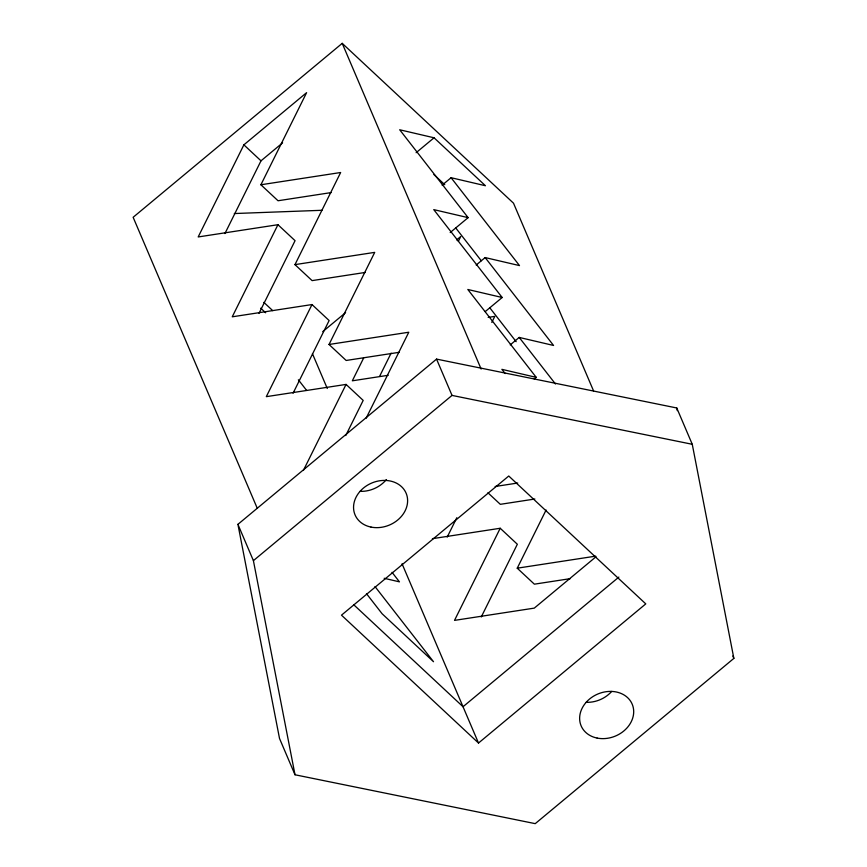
<?xml version="1.0" encoding="UTF-8"?>
<svg xmlns="http://www.w3.org/2000/svg" width="867" height="867" viewBox="0 0 867 867"><rect width="100%" height="100%" fill="white"/><g stroke="black" fill="none" stroke-linecap="round" stroke-linejoin="round"><path stroke-width="1.3" d="M331.205 192.582L278.036 200.754L260.902 184.769L306.604 92.661L243.876 144.843L198.185 236.951L277.939 224.705L295.062 240.679L258.995 313.399M224.932 233.548L261 160.828L282.599 142.86M277.939 224.705L232.248 316.813L312.001 304.555L329.124 320.541L293.057 393.26M365.267 272.444L312.098 280.615L294.964 264.63L340.655 172.511L260.902 184.769M312.001 304.555L266.31 396.663L346.063 384.417L363.186 400.402L345.749 435.548M399.329 352.295L346.161 360.466L329.026 344.481L374.717 252.373L294.964 264.63M303.374 470.467L346.063 384.417M363.761 357.778L352.327 380.808L388.221 375.292M379.681 376.18L391.104 353.162M366.102 418.284L408.78 332.234L329.026 344.481M458.34 241.362L460.745 236.507L456.638 239.931M491.806 322.426L494.808 316.368L488.164 317.387M447.199 537.106L456.822 517.718M481.261 616.968L517.339 544.248L500.216 528.263L454.514 620.382L534.278 608.125L595.965 556.798M570.258 578.657L534.365 584.174L517.241 568.188L546.102 510.013M593.559 390.898L513.502 203.181L342.216 43.35L133.139 217.292L257.217 508.181M416.127 152.7L434.053 137.788L485.433 185.733L451.089 177.713L442.127 185.17M322.741 331.649L345.597 312.64M450.19 232.551L468.115 217.65L399.698 129.768L434.053 137.788M476.189 265.031L485.152 257.575L519.496 265.595L451.089 177.713M485.249 311.578L502.177 297.5L433.76 209.619L468.115 217.65M237.916 524.351L436.545 359.101L676.769 407.978L692.256 444.283L733.861 658.4L535.232 823.65L295.008 774.773L279.521 738.478L237.916 524.351L253.402 560.646L295.008 774.773M510.251 344.882L519.203 337.426L553.558 345.456L485.152 257.575M253.402 560.646L452.032 395.406L692.256 444.283M534.245 379.02L536.24 377.362L467.822 289.48L502.177 297.5M618.865 577.086L463.032 706.735L353.606 604.624M478.508 743.041L645.774 603.887L508.756 476.016L341.49 615.169L478.508 743.041L402.05 563.778M495.144 486.495L517.74 483.027M534.863 499.013L500.313 504.323L487.937 492.781M432.416 538.678L500.216 528.263M517.241 568.188L595.672 556.148M234.296 213.542L321.971 210.291M536.24 377.362L501.885 369.342L505.179 373.569M384.179 578.289L399.449 581.855L392.036 572.328M433.901 174.549L444.771 184.693M243.876 144.843L261 160.828M263.839 302.355L272.715 310.635M260.707 308.164L265.649 312.781M455.728 227.934L481.283 260.75M519.203 337.426L555.476 384.016M489.79 307.785L516.168 341.674M298.356 379.789L306.604 390.378M374.988 586.547L433.511 661.716L382.13 613.771L366.47 593.646M732.821 655.983L733.861 658.4M342.216 43.35L481.142 369.049M436.545 359.101L452.032 395.406M312.445 353.693L327.293 388.503M676.769 407.978L677.29 410.622M386.357 479.57A27.733 22.791 -23.1 0 1 360.108 491.34M611.69 691.433A27.733 22.791 -23.1 0 1 586.19 702.313M371.043 527.093A27.733 22.791 -23.1 0 0 407.262 496.964A27.733 22.791 -23.1 0 0 363.457 488.056A27.733 22.791 -23.1 0 0 371.043 527.093M597.135 738.077A27.733 22.791 -23.1 0 0 633.343 707.949A27.733 22.791 -23.1 0 0 589.549 699.03A27.733 22.791 -23.1 0 0 597.135 738.077"/></g></svg>
